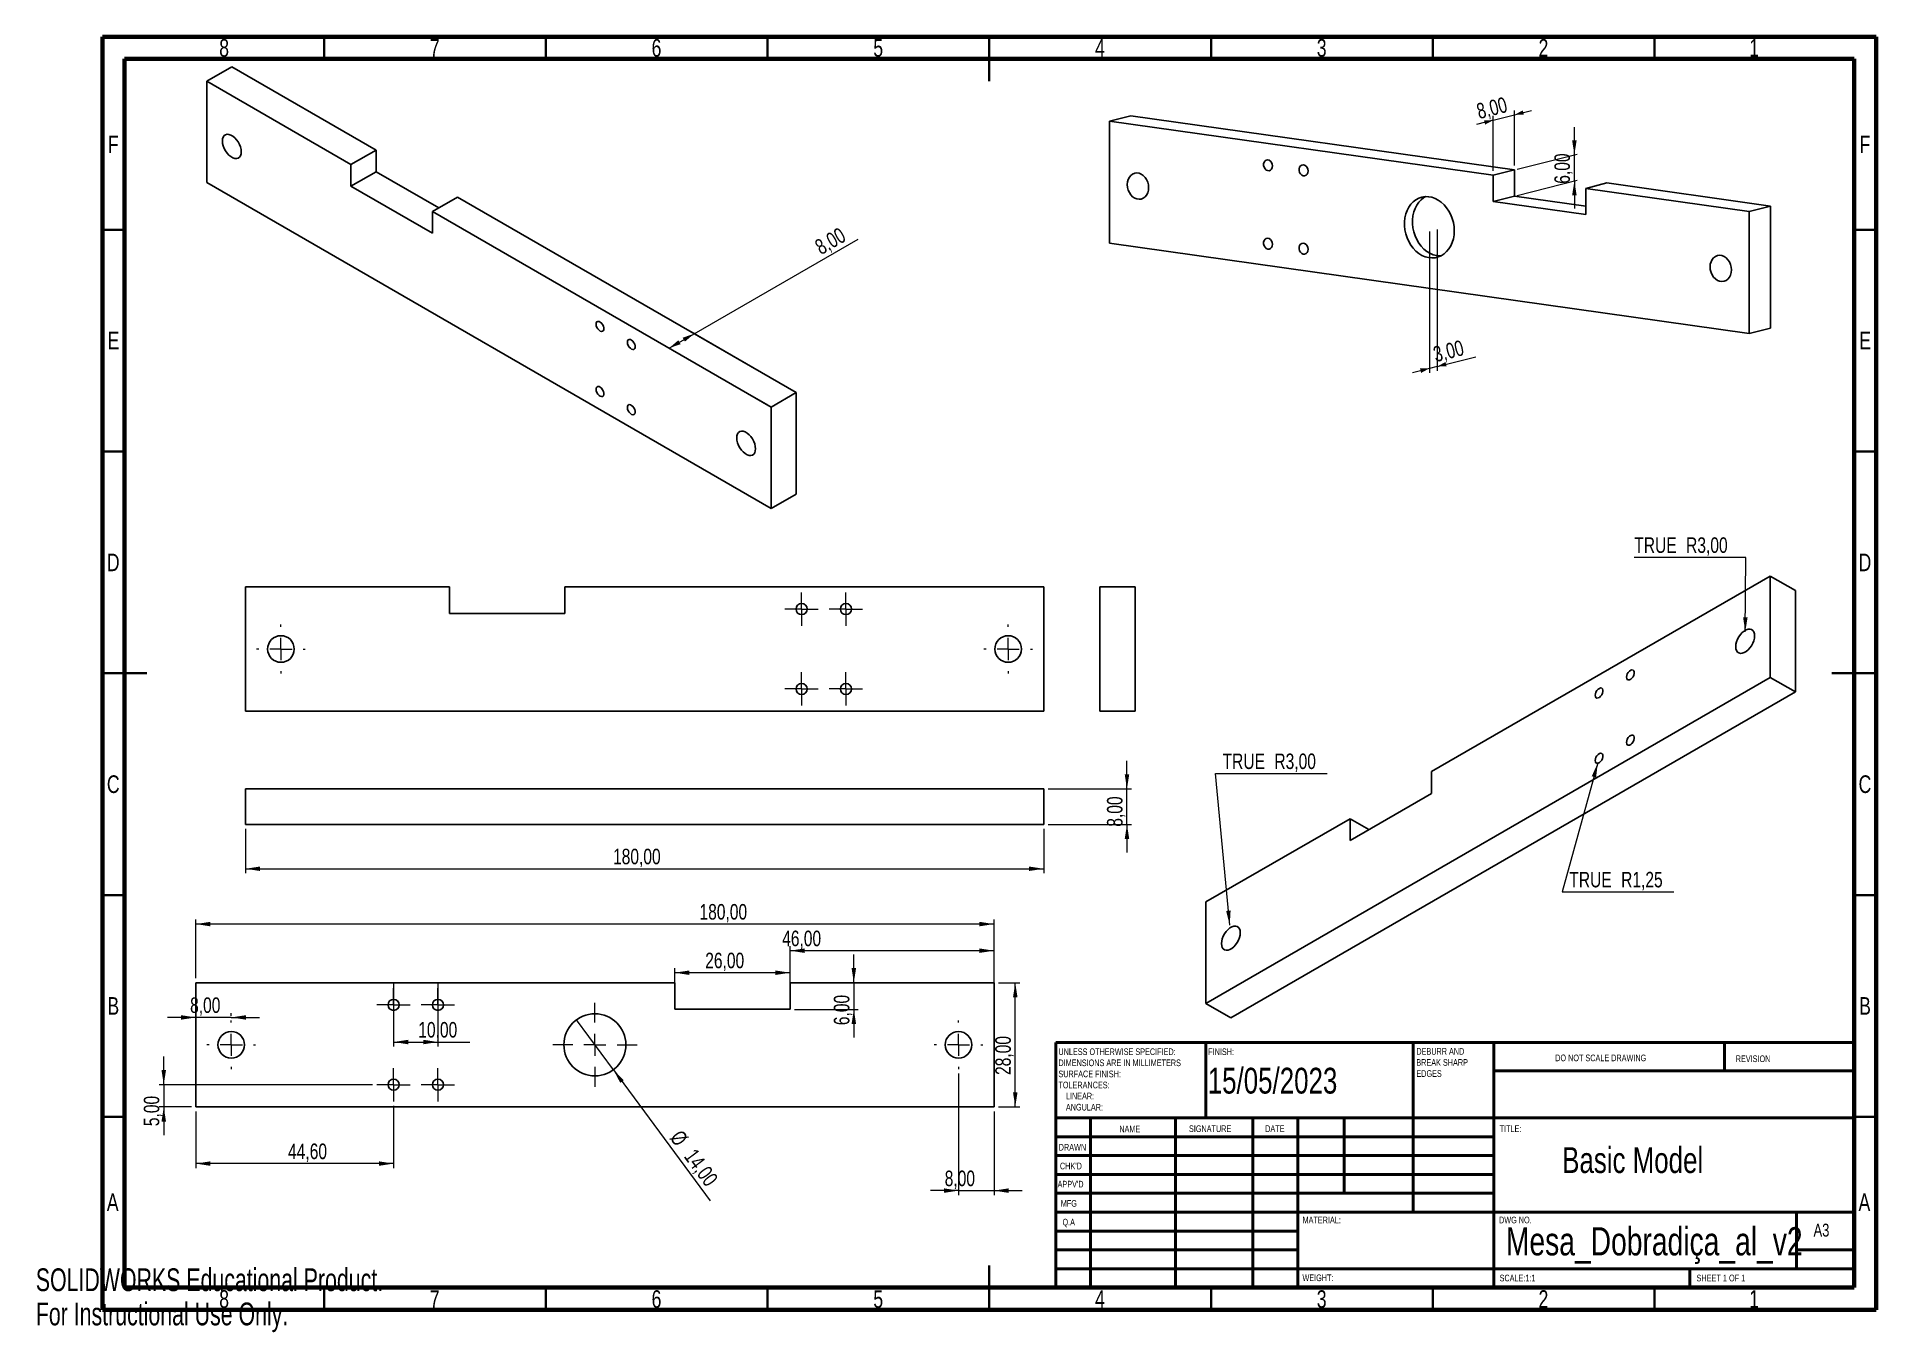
# Model space of a CAD drawing. Header units: millimetres. Extents: x 0 to 415, y 0 to 292.
import ezdxf

# ---------------------------------------------------------------- set-up
doc = ezdxf.new("R2010")
doc.units = ezdxf.units.MM
doc.styles.add('SLDTEXTSTYLE0', font='TXT', dxfattribs={"width": 0.75})
doc.styles.add('SLDTEXTSTYLE1', font='TXT', dxfattribs={"width": 0.686449})
doc.styles.add('SLDTEXTSTYLE2', font='TXT', dxfattribs={"width": 0.6875})
doc.styles.add('SLDTEXTSTYLE3', font='TXT', dxfattribs={"width": 0.7})
doc.dimstyles.new('SLDDIMSTYLE0', dxfattribs={"dimtxt": 3.5, "dimasz": 3.302, "dimexe": 0, "dimexo": 0.0625, "dimgap": 0.875, "dimtad": 1, "dimrnd": 1e-09, "dimzin": 12, "dimdsep": 46, "dimtxsty": 'SLDTEXTSTYLE0', "dimsah": 1, "dimcen": 0.09, "dimadec": 0, "dimazin": 3, "dimtfac": 1, "dimtofl": 0, "dimtmove": 0, "dimatfit": 3, "dimfxl": 0, "dimfrac": 2, "dimtolj": 1, "dimtzin": 12, "dimarcsym": 0})
doc.dimstyles.new('SLDDIMSTYLE1', dxfattribs={"dimtxt": 3.5, "dimasz": 3.302, "dimexe": 0, "dimexo": 0.0625, "dimgap": 0.875, "dimtad": 1, "dimrnd": 1e-09, "dimzin": 12, "dimdsep": 46, "dimtxsty": 'SLDTEXTSTYLE0', "dimsah": 1, "dimcen": 0.09, "dimadec": 0, "dimazin": 3, "dimtfac": 1, "dimtmove": 0, "dimatfit": 0, "dimfxl": 0, "dimfrac": 2, "dimtolj": 1, "dimtzin": 12, "dimarcsym": 0})
doc.dimstyles.new('SLDDIMSTYLE2', dxfattribs={"dimtxt": 3.5, "dimasz": 3.302, "dimexe": 0, "dimexo": 0.0625, "dimgap": 0.875, "dimtad": 0, "dimtih": 1, "dimtoh": 1, "dimrnd": 1e-09, "dimzin": 12, "dimdsep": 46, "dimtxsty": 'SLDTEXTSTYLE0', "dimsah": 1, "dimcen": 0, "dimadec": 0, "dimazin": 3, "dimtfac": 1, "dimtofl": 0, "dimtmove": 0, "dimatfit": 3, "dimfxl": 0, "dimfrac": 2, "dimtolj": 1, "dimtzin": 12, "dimarcsym": 0})
doc.dimstyles.new('SLDDIMSTYLE3', dxfattribs={"dimtxt": 3.5, "dimasz": 3.302, "dimexe": 0, "dimexo": 0.0625, "dimgap": 0.875, "dimtad": 1, "dimrnd": 1e-09, "dimzin": 12, "dimdsep": 46, "dimtxsty": 'SLDTEXTSTYLE0', "dimblk1": 'NONE', "dimsah": 1, "dimcen": 0, "dimadec": 0, "dimazin": 3, "dimtfac": 1, "dimtmove": 0, "dimatfit": 3, "dimldrblk": 'NONE', "dimfxl": 0, "dimfrac": 2, "dimtolj": 1, "dimtzin": 12, "dimarcsym": 0})

# ---------------------------------------------------------------- blocks, each defined once
blk = doc.blocks.new('_D')
at = {"color": 7, "linetype": 'Continuous', "lineweight": 0}
for p, q in [((148.45, 225.06), (185.4, 246.39)), ((142.8, 221.8), (148.45, 225.06)), ((170.77, 212.18), (147.75, 225.47)), ((165.11, 208.91), (142.09, 222.21))]:
    blk.add_line(p, q, dxfattribs=at)
at = {"color": 7, "linetype": 'Continuous', "lineweight": 18}
for points in [[(148.45, 225.06), (145.86, 224.15), (146.37, 223.27)], [(142.8, 221.8), (145.39, 222.7), (144.88, 223.58)]]:
    blk.add_solid(points, dxfattribs=at)
at = {"color": 7, "linetype": 'Continuous', "lineweight": 18, "insert": (175.3, 245.77), "char_height": 3.5, "attachment_point": 1, "rotation": 29.9973, "style": 'SLDTEXTSTYLE0'}
blk.add_mtext('8,00', dxfattribs=at)
blk = doc.blocks.new('_D_1')
at = {"color": 7, "linetype": 'Continuous', "lineweight": 0}
for p, q in [((314.24, 248.07), (314.24, 216.24)), ((316.03, 248.53), (316.03, 216.7)), ((316.03, 217.68), (324.69, 219.87)), ((314.24, 217.23), (310.44, 216.26)), ((316.03, 217.68), (314.24, 217.23))]:
    blk.add_line(p, q, dxfattribs=at)
at = {"color": 7, "linetype": 'Continuous', "lineweight": 18}
for points in [[(314.24, 217.23), (312.14, 217.22), (312.39, 216.23)], [(316.03, 217.68), (318.13, 217.69), (317.88, 218.67)]]:
    blk.add_solid(points, dxfattribs=at)
at = {"color": 7, "linetype": 'Continuous', "lineweight": 18, "insert": (314.81, 222.02), "char_height": 3.5, "attachment_point": 1, "rotation": 14.2098, "style": 'SLDTEXTSTYLE0'}
blk.add_mtext('3,00', dxfattribs=at)
blk = doc.blocks.new('_D_2')
at = {"color": 7, "linetype": 'Continuous', "lineweight": 0}
for p, q in [((328.66, 273.2), (333.45, 274.42)), ((328.66, 261.75), (328.66, 274.19)), ((333.45, 262.96), (333.45, 275.4)), ((333.45, 274.42), (337.25, 275.38)), ((328.66, 273.2), (324.86, 272.24))]:
    blk.add_line(p, q, dxfattribs=at)
at = {"color": 7, "linetype": 'Continuous', "lineweight": 18}
for points in [[(333.45, 274.42), (335.55, 274.42), (335.3, 275.41)], [(328.66, 273.2), (326.56, 273.2), (326.81, 272.21)]]:
    blk.add_solid(points, dxfattribs=at)
at = {"color": 7, "linetype": 'Continuous', "lineweight": 18, "insert": (324.59, 276.83), "char_height": 3.5, "attachment_point": 1, "rotation": 14.2098, "style": 'SLDTEXTSTYLE0'}
blk.add_mtext('8,00', dxfattribs=at)
blk = doc.blocks.new('_D_3')
at = {"color": 7, "linetype": 'Continuous', "lineweight": 0}
for p, q in [((346.94, 265.4), (346.94, 271.63)), ((334.05, 262.13), (347.54, 265.55)), ((346.94, 259.5), (346.94, 265.4)), ((334.05, 256.24), (347.54, 259.66)), ((346.94, 259.5), (346.94, 253.27))]:
    blk.add_line(p, q, dxfattribs=at)
at = {"color": 7, "linetype": 'Continuous', "lineweight": 18}
for points in [[(346.94, 265.4), (347.45, 268.64), (346.43, 268.64)], [(346.94, 259.5), (346.43, 256.26), (347.45, 256.26)]]:
    blk.add_solid(points, dxfattribs=at)
at = {"color": 7, "linetype": 'Continuous', "lineweight": 18, "insert": (342.43, 258.87), "char_height": 3.5, "attachment_point": 1, "rotation": 90, "style": 'SLDTEXTSTYLE0'}
blk.add_mtext('6,00', dxfattribs=at)
blk = doc.blocks.new('SW_CENTERMARKSYMBOL_0')
at = {"color": 0, "linetype": 'Continuous', "lineweight": 18}
for p, q in [((0, 5), (0, 5.5)), ((-5, 0), (-5.5, 0)), ((0, 0), (-2.5, 0)), ((0, 0), (0, 2.5)), ((0, 0), (0, -2.5)), ((0, 0), (2.5, 0)), ((5, 0), (5.5, 0)), ((0, -5), (0, -5.5))]:
    blk.add_line(p, q, dxfattribs=at)
blk = doc.blocks.new('SW_CENTERMARKSYMBOL_1')
at = {"color": 0, "linetype": 'Continuous', "lineweight": 18}
for p, q in [((-2.5, 0), (-3.75, 0)), ((0, 0), (-2.5, 0)), ((0, 2.5), (0, 3.75)), ((0, 0), (0, 2.5)), ((0, 0), (0, -2.5)), ((0, 0), (2.5, 0)), ((2.5, 0), (3.75, 0)), ((0, -2.5), (0, -3.75))]:
    blk.add_line(p, q, dxfattribs=at)
blk = doc.blocks.new('SW_CENTERMARKSYMBOL_2')
at = {"color": 0, "linetype": 'Continuous', "lineweight": 18}
for p, q in [((-2.5, 0), (-3.75, 0)), ((0, 0), (-2.5, 0)), ((0, 2.5), (0, 3.75)), ((0, 0), (0, 2.5)), ((0, 0), (0, -2.5)), ((0, 0), (2.5, 0)), ((2.5, 0), (3.75, 0)), ((0, -2.5), (0, -3.75))]:
    blk.add_line(p, q, dxfattribs=at)
blk = doc.blocks.new('SW_CENTERMARKSYMBOL_3')
at = {"color": 0, "linetype": 'Continuous', "lineweight": 18}
for p, q in [((-2.5, 0), (-3.75, 0)), ((0, 0), (-2.5, 0)), ((0, 2.5), (0, 3.75)), ((0, 0), (0, 2.5)), ((0, 0), (0, -2.5)), ((0, 0), (2.5, 0)), ((2.5, 0), (3.75, 0)), ((0, -2.5), (0, -3.75))]:
    blk.add_line(p, q, dxfattribs=at)
blk = doc.blocks.new('SW_CENTERMARKSYMBOL_4')
at = {"color": 0, "linetype": 'Continuous', "lineweight": 18}
for p, q in [((-2.5, 0), (-3.75, 0)), ((0, 0), (-2.5, 0)), ((0, 2.5), (0, 3.75)), ((0, 0), (0, 2.5)), ((0, 0), (0, -2.5)), ((0, 0), (2.5, 0)), ((2.5, 0), (3.75, 0)), ((0, -2.5), (0, -3.75))]:
    blk.add_line(p, q, dxfattribs=at)
blk = doc.blocks.new('SW_CENTERMARKSYMBOL_5')
at = {"color": 0, "linetype": 'Continuous', "lineweight": 18}
for p, q in [((0, 5), (0, 5.5)), ((-5, 0), (-5.5, 0)), ((0, 0), (-2.5, 0)), ((0, 0), (0, 2.5)), ((0, 0), (0, -2.5)), ((0, 0), (2.5, 0)), ((5, 0), (5.5, 0)), ((0, -5), (0, -5.5))]:
    blk.add_line(p, q, dxfattribs=at)
blk = doc.blocks.new('_D_4')
at = {"color": 7, "linetype": 'Continuous', "lineweight": 0}
for p, q in [((246.05, 122.42), (246.05, 128.77)), ((228.27, 122.42), (247.05, 122.42)), ((246.05, 114.42), (246.05, 122.42)), ((228.27, 114.42), (247.05, 114.42)), ((246.05, 114.42), (246.05, 108.07))]:
    blk.add_line(p, q, dxfattribs=at)
at = {"color": 7, "linetype": 'Continuous', "lineweight": 18}
for points in [[(246.05, 122.42), (246.56, 125.73), (245.54, 125.73)], [(246.05, 114.42), (245.54, 111.12), (246.56, 111.12)]]:
    blk.add_solid(points, dxfattribs=at)
at = {"color": 7, "linetype": 'Continuous', "lineweight": 18, "insert": (241.54, 113.9), "char_height": 3.5, "attachment_point": 1, "rotation": 90, "style": 'SLDTEXTSTYLE0'}
blk.add_mtext('8,00', dxfattribs=at)
blk = doc.blocks.new('_D_5')
at = {"color": 7, "linetype": 'Continuous', "lineweight": 0}
for p, q in [((47.27, 113.42), (47.27, 103.42)), ((227.27, 113.42), (227.27, 103.42)), ((47.27, 104.42), (227.27, 104.42))]:
    blk.add_line(p, q, dxfattribs=at)
at = {"color": 7, "linetype": 'Continuous', "lineweight": 18}
for points in [[(47.27, 104.42), (50.57, 103.92), (50.57, 104.93)], [(227.27, 104.42), (223.97, 104.93), (223.97, 103.92)]]:
    blk.add_solid(points, dxfattribs=at)
at = {"color": 7, "linetype": 'Continuous', "lineweight": 18, "insert": (130.16, 108.94), "char_height": 3.5, "attachment_point": 1, "style": 'SLDTEXTSTYLE0'}
blk.add_mtext('180,00', dxfattribs=at)
blk = doc.blocks.new('_D_6')
at = {"color": 7, "linetype": 'Continuous', "lineweight": 0}
for p, q in [((385.6, 174.63), (360.45, 174.63)), ((385.47, 157.81), (385.6, 174.63))]:
    blk.add_line(p, q, dxfattribs=at)
at = {"color": 7, "linetype": 'Continuous', "lineweight": 18}
blk.add_solid([(385.47, 157.81), (386, 161.11), (384.99, 161.12)], dxfattribs=at)
at = {"color": 7, "linetype": 'Continuous', "lineweight": 18, "char_height": 3.5, "attachment_point": 1, "style": 'SLDTEXTSTYLE0'}
for s, insert in [('TRUE', (360.45, 179.14)), ('R3,00', (372.13, 179.14))]:
    blk.add_mtext(s, dxfattribs=dict(at, insert=insert))
blk = doc.blocks.new('_D_7')
at = {"color": 7, "linetype": 'Continuous', "lineweight": 0}
for p, q in [((269.22, 91.68), (266.02, 125.9)), ((266.02, 125.9), (291.17, 125.9))]:
    blk.add_line(p, q, dxfattribs=at)
at = {"color": 7, "linetype": 'Continuous', "lineweight": 18}
blk.add_solid([(269.22, 91.68), (269.42, 95.02), (268.41, 94.92)], dxfattribs=at)
at = {"color": 7, "linetype": 'Continuous', "lineweight": 18, "char_height": 3.5, "attachment_point": 1, "style": 'SLDTEXTSTYLE0'}
for s, insert in [('TRUE', (267.61, 130.41)), ('R3,00', (279.29, 130.41))]:
    blk.add_mtext(s, dxfattribs=dict(at, insert=insert))
blk = doc.blocks.new('_D_8')
at = {"color": 7, "linetype": 'Continuous', "lineweight": 0}
for p, q in [((352.22, 128.32), (344.21, 99.22)), ((344.21, 99.22), (369.36, 99.22))]:
    blk.add_line(p, q, dxfattribs=at)
at = {"color": 7, "linetype": 'Continuous', "lineweight": 18}
blk.add_solid([(352.22, 128.32), (350.86, 125.28), (351.84, 125.01)], dxfattribs=at)
at = {"color": 7, "linetype": 'Continuous', "lineweight": 18, "char_height": 3.5, "attachment_point": 1, "style": 'SLDTEXTSTYLE0'}
for s, insert in [('TRUE', (345.8, 103.73)), ('R1,25', (357.48, 103.73))]:
    blk.add_mtext(s, dxfattribs=dict(at, insert=insert))
blk = doc.blocks.new('_D_9')
at = {"color": 7, "linetype": 'Continuous', "lineweight": 0}
for p, q in [((36.07, 79.73), (36.07, 92.95)), ((216.07, 91.95), (36.07, 91.95)), ((216.07, 79.73), (216.07, 92.95))]:
    blk.add_line(p, q, dxfattribs=at)
at = {"color": 7, "linetype": 'Continuous', "lineweight": 18}
for points in [[(36.07, 91.95), (39.37, 91.45), (39.37, 92.46)], [(216.07, 91.95), (212.77, 92.46), (212.77, 91.45)]]:
    blk.add_solid(points, dxfattribs=at)
at = {"color": 7, "linetype": 'Continuous', "lineweight": 18, "insert": (149.66, 96.47), "char_height": 3.5, "attachment_point": 1, "style": 'SLDTEXTSTYLE0'}
blk.add_mtext('180,00', dxfattribs=at)
blk = doc.blocks.new('_D_10')
at = {"color": 7, "linetype": 'Continuous', "lineweight": 0}
for p, q in [((217.07, 78.73), (221.86, 78.73)), ((220.86, 50.73), (220.86, 78.73)), ((217.07, 50.73), (221.86, 50.73))]:
    blk.add_line(p, q, dxfattribs=at)
at = {"color": 7, "linetype": 'Continuous', "lineweight": 18}
for points in [[(220.86, 78.73), (220.35, 75.43), (221.37, 75.43)], [(220.86, 50.73), (221.37, 54.03), (220.35, 54.03)]]:
    blk.add_solid(points, dxfattribs=at)
at = {"color": 7, "linetype": 'Continuous', "lineweight": 18, "insert": (216.35, 57.93), "char_height": 3.5, "attachment_point": 1, "rotation": 90, "style": 'SLDTEXTSTYLE0'}
blk.add_mtext('28,00', dxfattribs=at)
blk = doc.blocks.new('_D_11')
at = {"color": 7, "linetype": 'Continuous', "lineweight": 0}
for p, q in [((36.07, 70.9), (29.72, 70.9)), ((44.07, 70.9), (36.07, 70.9)), ((44.07, 71.23), (44.07, 71.9)), ((44.07, 70.9), (50.42, 70.9))]:
    blk.add_line(p, q, dxfattribs=at)
at = {"color": 7, "linetype": 'Continuous', "lineweight": 18}
for points in [[(36.07, 70.9), (32.77, 71.41), (32.77, 70.4)], [(44.07, 70.9), (47.37, 70.4), (47.37, 71.41)]]:
    blk.add_solid(points, dxfattribs=at)
at = {"color": 7, "linetype": 'Continuous', "lineweight": 18, "insert": (34.79, 75.42), "char_height": 3.5, "attachment_point": 1, "style": 'SLDTEXTSTYLE0'}
blk.add_mtext('8,00', dxfattribs=at)
blk = doc.blocks.new('_D_12')
at = {"color": 7, "linetype": 'Continuous', "lineweight": 0}
for p, q in [((184.46, 78.73), (184.46, 85.08)), ((171.07, 78.73), (185.46, 78.73)), ((184.46, 78.73), (184.46, 72.73)), ((171.07, 72.73), (185.46, 72.73)), ((184.46, 72.73), (184.46, 66.38))]:
    blk.add_line(p, q, dxfattribs=at)
at = {"color": 7, "linetype": 'Continuous', "lineweight": 18}
for points in [[(184.46, 78.73), (184.97, 82.03), (183.95, 82.03)], [(184.46, 72.73), (183.95, 69.43), (184.97, 69.43)]]:
    blk.add_solid(points, dxfattribs=at)
at = {"color": 7, "linetype": 'Continuous', "lineweight": 18, "insert": (179.95, 69.16), "char_height": 3.5, "attachment_point": 1, "rotation": 90, "style": 'SLDTEXTSTYLE0'}
blk.add_mtext('6,00', dxfattribs=at)
blk = doc.blocks.new('_D_13')
at = {"color": 7, "linetype": 'Continuous', "lineweight": 0}
for p, q in [((144.07, 73.73), (144.07, 81.99)), ((170.07, 80.99), (144.07, 80.99)), ((170.07, 73.73), (170.07, 81.99))]:
    blk.add_line(p, q, dxfattribs=at)
at = {"color": 7, "linetype": 'Continuous', "lineweight": 18}
for points in [[(144.07, 80.99), (147.37, 80.48), (147.37, 81.49)], [(170.07, 80.99), (166.77, 81.49), (166.77, 80.48)]]:
    blk.add_solid(points, dxfattribs=at)
at = {"color": 7, "linetype": 'Continuous', "lineweight": 18, "insert": (150.95, 85.5), "char_height": 3.5, "attachment_point": 1, "style": 'SLDTEXTSTYLE0'}
blk.add_mtext('26,00', dxfattribs=at)
blk = doc.blocks.new('_D_14')
at = {"color": 7, "linetype": 'Continuous', "lineweight": 0}
for p, q in [((170.07, 79.73), (170.07, 86.95)), ((216.07, 85.95), (170.07, 85.95)), ((216.07, 65.73), (216.07, 86.95))]:
    blk.add_line(p, q, dxfattribs=at)
at = {"color": 7, "linetype": 'Continuous', "lineweight": 18}
for points in [[(170.07, 85.95), (173.37, 85.45), (173.37, 86.46)], [(216.07, 85.95), (212.77, 86.46), (212.77, 85.45)]]:
    blk.add_solid(points, dxfattribs=at)
at = {"color": 7, "linetype": 'Continuous', "lineweight": 18, "insert": (168.3, 90.47), "char_height": 3.5, "attachment_point": 1, "style": 'SLDTEXTSTYLE0'}
blk.add_mtext('46,00', dxfattribs=at)
blk = doc.blocks.new('_D_15')
at = {"color": 7, "linetype": 'Continuous', "lineweight": 0}
for p, q in [((80.67, 78.48), (80.67, 64.36)), ((90.67, 78.48), (90.67, 64.36)), ((80.67, 65.36), (90.67, 65.36)), ((90.67, 65.36), (97.88, 65.36))]:
    blk.add_line(p, q, dxfattribs=at)
at = {"color": 7, "linetype": 'Continuous', "lineweight": 18}
for points in [[(80.67, 65.36), (83.97, 64.85), (83.97, 65.86)], [(90.67, 65.36), (87.37, 65.86), (87.37, 64.85)]]:
    blk.add_solid(points, dxfattribs=at)
at = {"color": 7, "linetype": 'Continuous', "lineweight": 18, "insert": (86.24, 69.87), "char_height": 3.5, "attachment_point": 1, "style": 'SLDTEXTSTYLE0'}
blk.add_mtext('10,00', dxfattribs=at)
blk = doc.blocks.new('_D_16')
at = {"color": 7, "linetype": 'Continuous', "lineweight": 0}
for p, q in [((28.85, 55.73), (28.85, 62.08)), ((75.92, 55.73), (27.85, 55.73)), ((28.85, 55.73), (28.85, 50.73)), ((35.07, 50.73), (27.85, 50.73)), ((28.85, 50.73), (28.85, 44.38))]:
    blk.add_line(p, q, dxfattribs=at)
at = {"color": 7, "linetype": 'Continuous', "lineweight": 18}
for points in [[(28.85, 55.73), (29.36, 59.03), (28.34, 59.03)], [(28.85, 50.73), (28.34, 47.43), (29.36, 47.43)]]:
    blk.add_solid(points, dxfattribs=at)
at = {"color": 7, "linetype": 'Continuous', "lineweight": 18, "insert": (24.34, 46.39), "char_height": 3.5, "attachment_point": 1, "rotation": 90, "style": 'SLDTEXTSTYLE0'}
blk.add_mtext('5,00', dxfattribs=at)
blk = doc.blocks.new('_D_17')
at = {"color": 7, "linetype": 'Continuous', "lineweight": 0}
for p, q in [((80.67, 50.98), (80.67, 36.95)), ((36.07, 49.73), (36.07, 36.95)), ((80.67, 37.95), (36.07, 37.95))]:
    blk.add_line(p, q, dxfattribs=at)
at = {"color": 7, "linetype": 'Continuous', "lineweight": 18}
for points in [[(36.07, 37.95), (39.37, 37.45), (39.37, 38.46)], [(80.67, 37.95), (77.37, 38.46), (77.37, 37.45)]]:
    blk.add_solid(points, dxfattribs=at)
at = {"color": 7, "linetype": 'Continuous', "lineweight": 18, "insert": (56.88, 42.47), "char_height": 3.5, "attachment_point": 1, "style": 'SLDTEXTSTYLE0'}
blk.add_mtext('44,60', dxfattribs=at)
blk = doc.blocks.new('_D_18')
at = {"color": 7, "linetype": 'Continuous', "lineweight": 0}
for p, q in [((208.07, 58.23), (208.07, 30.86)), ((216.07, 49.73), (216.07, 30.86)), ((208.07, 31.86), (201.72, 31.86)), ((208.07, 31.86), (216.07, 31.86)), ((216.07, 31.86), (222.42, 31.86))]:
    blk.add_line(p, q, dxfattribs=at)
at = {"color": 7, "linetype": 'Continuous', "lineweight": 18}
for points in [[(208.07, 31.86), (204.77, 32.37), (204.77, 31.35)], [(216.07, 31.86), (219.37, 31.35), (219.37, 32.37)]]:
    blk.add_solid(points, dxfattribs=at)
at = {"color": 7, "linetype": 'Continuous', "lineweight": 18, "insert": (204.95, 36.37), "char_height": 3.5, "attachment_point": 1, "style": 'SLDTEXTSTYLE0'}
blk.add_mtext('8,00', dxfattribs=at)
blk = doc.blocks.new('_D_19')
at = {"color": 7, "linetype": 'Continuous', "lineweight": 0}
for q in [(121.91, 70.36), (152.07, 29.55)]:
    blk.add_line((130.23, 59.1), q, dxfattribs=at)
at = {"color": 7, "linetype": 'Continuous', "lineweight": 18}
blk.add_solid([(130.23, 59.1), (131.79, 56.15), (132.6, 56.75)], dxfattribs=at)
at = {"color": 7, "linetype": 'Continuous', "lineweight": 18, "char_height": 3.5, "attachment_point": 1, "rotation": 306.4685, "style": 'SLDTEXTSTYLE0'}
for s, insert in [('%%c', (145.64, 45.83)), ('14,00', (148.82, 41.62))]:
    blk.add_mtext(s, dxfattribs=dict(at, insert=insert))
blk = doc.blocks.new('_None')
blk = doc.blocks.new('SW_CENTERMARKSYMBOL_6')
at = {"color": 0, "linetype": 'Continuous', "lineweight": 18}
for p, q in [((0, 5), (0, 5.5)), ((-5, 0), (-5.5, 0)), ((0, 0), (-2.5, 0)), ((0, 0), (0, 2.5)), ((0, 0), (0, -2.5)), ((0, 0), (2.5, 0)), ((5, 0), (5.5, 0)), ((0, -5), (0, -5.5))]:
    blk.add_line(p, q, dxfattribs=at)
blk = doc.blocks.new('SW_CENTERMARKSYMBOL_7')
at = {"color": 0, "linetype": 'Continuous', "lineweight": 18}
for p, q in [((0, 5), (0, 9.5)), ((-5, 0), (-9.5, 0)), ((0, 0), (-2.5, 0)), ((0, 0), (0, 2.5)), ((0, 0), (0, -2.5)), ((0, 0), (2.5, 0)), ((5, 0), (9.5, 0)), ((0, -5), (0, -9.5))]:
    blk.add_line(p, q, dxfattribs=at)
blk = doc.blocks.new('SW_CENTERMARKSYMBOL_8')
at = {"color": 0, "linetype": 'Continuous', "lineweight": 18}
for p, q in [((-2.5, 0), (-3.75, 0)), ((0, 0), (-2.5, 0)), ((0, 2.5), (0, 3.75)), ((0, 0), (0, 2.5)), ((0, 0), (0, -2.5)), ((0, 0), (2.5, 0)), ((2.5, 0), (3.75, 0)), ((0, -2.5), (0, -3.75))]:
    blk.add_line(p, q, dxfattribs=at)
blk = doc.blocks.new('SW_CENTERMARKSYMBOL_9')
at = {"color": 0, "linetype": 'Continuous', "lineweight": 18}
for p, q in [((-2.5, 0), (-3.75, 0)), ((0, 0), (-2.5, 0)), ((0, 2.5), (0, 3.75)), ((0, 0), (0, 2.5)), ((0, 0), (0, -2.5)), ((0, 0), (2.5, 0)), ((2.5, 0), (3.75, 0)), ((0, -2.5), (0, -3.75))]:
    blk.add_line(p, q, dxfattribs=at)
blk = doc.blocks.new('SW_CENTERMARKSYMBOL_10')
at = {"color": 0, "linetype": 'Continuous', "lineweight": 18}
for p, q in [((-2.5, 0), (-3.75, 0)), ((0, 0), (-2.5, 0)), ((0, 2.5), (0, 3.75)), ((0, 0), (0, 2.5)), ((0, 0), (0, -2.5)), ((0, 0), (2.5, 0)), ((2.5, 0), (3.75, 0)), ((0, -2.5), (0, -3.75))]:
    blk.add_line(p, q, dxfattribs=at)
blk = doc.blocks.new('SW_CENTERMARKSYMBOL_11')
at = {"color": 0, "linetype": 'Continuous', "lineweight": 18}
for p, q in [((-2.5, 0), (-3.75, 0)), ((0, 0), (-2.5, 0)), ((0, 2.5), (0, 3.75)), ((0, 0), (0, 2.5)), ((0, 0), (0, -2.5)), ((0, 0), (2.5, 0)), ((2.5, 0), (3.75, 0)), ((0, -2.5), (0, -3.75))]:
    blk.add_line(p, q, dxfattribs=at)
blk = doc.blocks.new('SW_CENTERMARKSYMBOL_12')
at = {"color": 0, "linetype": 'Continuous', "lineweight": 18}
for p, q in [((0, 5), (0, 5.5)), ((-5, 0), (-5.5, 0)), ((0, 0), (-2.5, 0)), ((0, 0), (0, 2.5)), ((0, 0), (0, -2.5)), ((0, 0), (2.5, 0)), ((5, 0), (5.5, 0)), ((0, -5), (0, -5.5))]:
    blk.add_line(p, q, dxfattribs=at)

msp = doc.modelspace()

# ---------------------------------------------------------------- linework, layer by layer
at = {"color": 7, "linetype": 'Continuous', "lineweight": 70}
for p, q in [((15, 5), (15, 292)), ((15, 292), (415, 292)), ((415, 292), (415, 5)), ((20, 10), (20, 287)), ((20, 287), (410, 287)), ((410, 287), (410, 10)), ((410, 10), (20, 10)), ((415, 5), (15, 5))]:
    msp.add_line(p, q, dxfattribs=at)
at = {"color": 7, "linetype": 'Continuous', "lineweight": 35}
for p, q in [((65, 287), (65, 292)), ((115, 287), (115, 292)), ((165, 287), (165, 292)), ((215, 292), (215, 282)), ((215, 287), (215, 292)), ((265, 287), (265, 292)), ((315, 287), (315, 292)), ((365, 287), (365, 292)), ((20, 248.5), (15, 248.5)), ((410, 248.5), (415, 248.5)), ((20, 198.5), (15, 198.5)), ((410, 198.5), (415, 198.5)), ((15, 148.5), (25, 148.5)), ((20, 148.5), (15, 148.5)), ((415, 148.5), (405, 148.5)), ((410, 148.5), (415, 148.5)), ((20, 98.5), (15, 98.5)), ((410, 98.5), (415, 98.5)), ((20, 48.5), (15, 48.5)), ((410, 48.5), (415, 48.5)), ((215, 5), (215, 15)), ((65, 10), (65, 5)), ((115, 10), (115, 5)), ((165, 10), (165, 5)), ((215, 10), (215, 5)), ((265, 10), (265, 5)), ((315, 10), (315, 5)), ((365, 10), (365, 5))]:
    msp.add_line(p, q, dxfattribs=at)
at = {"color": 7, "linetype": 'Continuous', "lineweight": 25}
for p, q in [((38.542, 281.982), (44.199, 285.248)), ((76.726, 266.47), (44.199, 285.248)), ((38.542, 281.982), (38.542, 259.119)), ((71.069, 263.205), (38.542, 281.982)), ((246.908, 274.196), (242.122, 272.985)), ((246.908, 274.196), (333.447, 261.98)), ((242.122, 245.49), (242.122, 272.985)), ((242.122, 272.985), (328.66, 260.768)), ((76.726, 266.47), (71.069, 263.205)), ((76.726, 261.571), (76.726, 266.47)), ((71.069, 263.205), (71.069, 258.305)), ((76.726, 261.571), (71.069, 258.305)), ((90.867, 253.407), (76.726, 261.571)), ((328.66, 260.768), (333.447, 261.98)), ((333.447, 256.088), (333.447, 261.98)), ((38.542, 259.119), (165.821, 185.642)), ((71.069, 258.305), (89.454, 247.692)), ((328.66, 260.768), (328.66, 254.876)), ((349.494, 257.827), (354.28, 259.039)), ((349.494, 257.827), (386.353, 252.623)), ((349.494, 251.935), (349.494, 257.827)), ((354.28, 259.039), (391.139, 253.835)), ((95.11, 255.857), (89.454, 252.591)), ((171.478, 211.771), (95.11, 255.857)), ((328.66, 254.876), (333.447, 256.088)), ((328.66, 254.876), (349.494, 251.935)), ((349.494, 253.822), (333.447, 256.088)), ((391.139, 253.835), (386.353, 252.623)), ((391.139, 253.835), (391.139, 226.34)), ((165.821, 208.505), (89.454, 252.591)), ((89.454, 247.692), (89.454, 252.591)), ((386.353, 252.623), (386.353, 225.128)), ((386.353, 225.128), (242.122, 245.49)), ((391.139, 226.34), (386.353, 225.128)), ((165.821, 208.505), (171.478, 211.771)), ((171.478, 188.908), (171.478, 211.771)), ((165.821, 185.642), (165.821, 208.505)), ((165.821, 185.642), (171.478, 188.908)), ((391.112, 170.415), (314.745, 126.329)), ((391.112, 147.552), (391.112, 170.415)), ((391.112, 170.415), (396.769, 167.149)), ((47.273, 167.968), (47.273, 139.968)), ((93.273, 167.968), (47.273, 167.968)), ((93.273, 167.968), (93.273, 161.968)), ((119.273, 161.968), (119.273, 167.968)), ((227.273, 167.968), (119.273, 167.968)), ((227.273, 139.968), (227.273, 167.968)), ((239.903, 139.968), (239.903, 167.968)), ((239.903, 167.968), (247.903, 167.968)), ((247.903, 139.968), (247.903, 167.968)), ((396.769, 144.286), (396.769, 167.149)), ((93.273, 161.968), (119.273, 161.968)), ((263.833, 74.075), (391.112, 147.552)), ((391.112, 147.552), (396.769, 144.286)), ((269.49, 70.809), (396.769, 144.286)), ((47.273, 139.968), (227.273, 139.968)), ((239.903, 139.968), (247.903, 139.968)), ((314.745, 121.429), (314.745, 126.329)), ((47.273, 122.425), (47.273, 114.425)), ((47.273, 122.425), (227.273, 122.425)), ((227.273, 122.425), (227.273, 114.425)), ((296.36, 110.816), (314.745, 121.429)), ((47.273, 114.425), (227.273, 114.425)), ((296.36, 115.715), (263.833, 96.938)), ((296.36, 115.715), (296.36, 110.816)), ((300.603, 113.266), (296.36, 115.715)), ((263.833, 96.938), (263.833, 74.075)), ((36.071, 78.733), (144.071, 78.733)), ((36.071, 50.733), (36.071, 78.733)), ((144.071, 78.733), (144.071, 72.733)), ((170.071, 78.733), (216.071, 78.733)), ((170.071, 72.733), (170.071, 78.733)), ((216.071, 78.733), (216.071, 50.733)), ((144.071, 72.733), (170.071, 72.733)), ((263.833, 74.075), (269.49, 70.809)), ((216.071, 50.733), (36.071, 50.733))]:
    msp.add_line(p, q, dxfattribs=at)
at = {"color": 7, "linetype": 'Continuous', "lineweight": 50}
for p, q in [((230, 65.25), (410, 65.25)), ((230, 65.25), (230, 10)), ((263.8, 48.25), (263.8, 65.25)), ((310.6, 65.25), (310.6, 27)), ((328.8, 65.25), (328.8, 10)), ((380.8, 58.875), (380.8, 65.25)), ((410, 58.875), (328.8, 58.875)), ((410, 48.25), (230, 48.25)), ((237.8, 48.25), (237.8, 10)), ((256.991, 48.25), (256.991, 10)), ((274.399, 48.25), (274.399, 10)), ((284.6, 10), (284.6, 48.25)), ((295, 31.25), (295, 48.25)), ((328.8, 44), (230, 44)), ((328.8, 39.75), (230, 39.75)), ((328.8, 35.5), (230, 35.5)), ((328.8, 31.25), (230, 31.25)), ((284.6, 27), (230, 27)), ((284.6, 27), (410, 27)), ((397, 14.25), (397, 27)), ((284.6, 22.75), (230, 22.75)), ((284.6, 18.5), (230, 18.5)), ((410, 18.5), (397, 18.5)), ((230, 14.25), (410, 14.25)), ((373, 10), (373, 14.25))]:
    msp.add_line(p, q, dxfattribs=at)
at = {"color": 7, "linetype": 'Continuous', "lineweight": 25, "flags": 128}
for points in [[(42.077, 268.509), (42.124, 268.992), (42.261, 269.4), (42.483, 269.715), (42.779, 269.925), (43.138, 270.019), (43.543, 269.993), (43.977, 269.849), (44.421, 269.593), (44.854, 269.236), (45.259, 268.794), (45.618, 268.286), (45.915, 267.734), (46.137, 267.162), (46.274, 266.596), (46.32, 266.06), (46.274, 265.578), (46.137, 265.17), (45.915, 264.854), (45.618, 264.645), (45.259, 264.551), (44.854, 264.577), (44.421, 264.721), (43.977, 264.977), (43.543, 265.333), (43.138, 265.776), (42.779, 266.284), (42.483, 266.836), (42.261, 267.407), (42.124, 267.973), (42.077, 268.509)], [(278.861, 262.888), (278.807, 263.294), (278.65, 263.672), (278.407, 263.98), (278.105, 264.185), (277.776, 264.265), (277.457, 264.21), (277.181, 264.028), (276.978, 263.738), (276.871, 263.371), (276.871, 262.967), (276.978, 262.57), (277.181, 262.222), (277.457, 261.962), (277.776, 261.818), (278.105, 261.805), (278.407, 261.925), (278.65, 262.164), (278.807, 262.497), (278.861, 262.888)], [(286.874, 261.757), (286.819, 262.163), (286.662, 262.541), (286.42, 262.849), (286.118, 263.054), (285.789, 263.133), (285.47, 263.079), (285.194, 262.897), (284.991, 262.607), (284.884, 262.24), (284.884, 261.836), (284.991, 261.439), (285.194, 261.091), (285.47, 260.831), (285.789, 260.687), (286.118, 260.674), (286.42, 260.793), (286.662, 261.033), (286.819, 261.366), (286.874, 261.757)], [(250.936, 257.993), (250.884, 258.613), (250.728, 259.22), (250.477, 259.789), (250.141, 260.294), (249.734, 260.714), (249.275, 261.029), (248.784, 261.226), (248.281, 261.297), (247.789, 261.239), (247.33, 261.053), (246.924, 260.748), (246.588, 260.338), (246.336, 259.84), (246.181, 259.276), (246.128, 258.671), (246.181, 258.052), (246.336, 257.444), (246.588, 256.875), (246.924, 256.37), (247.33, 255.951), (247.789, 255.635), (248.281, 255.438), (248.784, 255.367), (249.275, 255.425), (249.734, 255.611), (250.141, 255.916), (250.477, 256.326), (250.728, 256.824), (250.884, 257.388), (250.936, 257.993)], [(319.846, 248.264), (319.796, 249.188), (319.647, 250.109), (319.401, 251.011), (319.063, 251.878), (318.639, 252.695), (318.137, 253.447), (317.564, 254.12), (316.933, 254.704), (316.253, 255.186), (315.538, 255.559), (314.799, 255.816), (314.05, 255.953), (313.304, 255.966), (312.576, 255.856), (311.876, 255.625), (311.219, 255.276), (310.616, 254.817), (310.077, 254.254), (309.613, 253.599), (309.231, 252.863), (308.939, 252.059), (308.741, 251.201), (308.641, 250.305), (308.641, 249.387), (308.741, 248.463), (308.939, 247.55), (309.231, 246.663), (309.613, 245.819), (310.077, 245.033), (310.616, 244.318), (311.219, 243.689), (311.876, 243.154), (312.576, 242.726), (313.304, 242.41), (314.05, 242.213), (314.799, 242.138), (315.538, 242.186), (316.253, 242.357), (316.933, 242.648), (317.564, 243.053), (318.137, 243.565), (318.639, 244.175), (319.063, 244.872), (319.401, 245.644), (319.647, 246.477), (319.796, 247.355), (319.846, 248.264)], [(313.441, 255.973), (313.014, 255.731), (312.411, 255.271), (311.872, 254.709), (311.408, 254.054), (311.026, 253.318), (310.734, 252.514), (310.536, 251.656), (310.436, 250.76), (310.436, 249.842), (310.536, 248.918), (310.734, 248.004), (311.026, 247.117), (311.408, 246.273), (311.872, 245.487), (312.411, 244.773), (313.014, 244.143), (313.671, 243.609), (314.37, 243.18), (315.099, 242.864), (315.845, 242.667), (316.594, 242.592), (316.829, 242.594)], [(278.861, 245.213), (278.807, 245.619), (278.65, 245.997), (278.407, 246.304), (278.105, 246.509), (277.776, 246.589), (277.457, 246.535), (277.181, 246.353), (276.978, 246.063), (276.871, 245.696), (276.871, 245.292), (276.978, 244.894), (277.181, 244.547), (277.457, 244.287), (277.776, 244.143), (278.105, 244.13), (278.407, 244.249), (278.65, 244.489), (278.807, 244.822), (278.861, 245.213)], [(286.874, 244.082), (286.819, 244.488), (286.662, 244.865), (286.42, 245.173), (286.118, 245.378), (285.789, 245.458), (285.47, 245.404), (285.194, 245.222), (284.991, 244.932), (284.884, 244.565), (284.884, 244.16), (284.991, 243.763), (285.194, 243.416), (285.47, 243.156), (285.789, 243.011), (286.118, 242.998), (286.42, 243.118), (286.662, 243.358), (286.819, 243.691), (286.874, 244.082)], [(382.346, 239.441), (382.294, 240.061), (382.138, 240.669), (381.887, 241.237), (381.551, 241.743), (381.144, 242.162), (380.685, 242.477), (380.194, 242.675), (379.691, 242.746), (379.2, 242.687), (378.74, 242.501), (378.334, 242.197), (377.998, 241.787), (377.746, 241.289), (377.591, 240.725), (377.539, 240.12), (377.591, 239.5), (377.746, 238.892), (377.998, 238.323), (378.334, 237.818), (378.74, 237.399), (379.2, 237.084), (379.691, 236.886), (380.194, 236.815), (380.685, 236.874), (381.144, 237.06), (381.551, 237.364), (381.887, 237.774), (382.138, 238.272), (382.294, 238.836), (382.346, 239.441)], [(126.329, 227.221), (126.377, 227.525), (126.516, 227.74), (126.73, 227.844), (126.996, 227.825), (127.286, 227.686), (127.568, 227.44), (127.812, 227.116), (127.99, 226.748), (128.085, 226.375), (128.085, 226.039), (127.99, 225.776), (127.812, 225.614), (127.568, 225.571), (127.286, 225.651), (126.996, 225.846), (126.73, 226.135), (126.516, 226.486), (126.377, 226.862), (126.329, 227.221)], [(133.4, 223.139), (133.448, 223.442), (133.587, 223.658), (133.801, 223.762), (134.067, 223.743), (134.357, 223.604), (134.639, 223.358), (134.883, 223.034), (135.062, 222.665), (135.156, 222.293), (135.156, 221.957), (135.062, 221.694), (134.883, 221.532), (134.639, 221.489), (134.357, 221.569), (134.067, 221.764), (133.801, 222.053), (133.587, 222.404), (133.448, 222.78), (133.4, 223.139)], [(126.329, 212.523), (126.377, 212.827), (126.516, 213.042), (126.73, 213.146), (126.996, 213.127), (127.286, 212.988), (127.568, 212.743), (127.812, 212.418), (127.99, 212.05), (128.085, 211.677), (128.085, 211.341), (127.99, 211.078), (127.812, 210.916), (127.568, 210.873), (127.286, 210.953), (126.996, 211.149), (126.73, 211.437), (126.516, 211.789), (126.377, 212.164), (126.329, 212.523)], [(133.4, 208.441), (133.448, 208.745), (133.587, 208.96), (133.801, 209.064), (134.067, 209.045), (134.357, 208.906), (134.639, 208.66), (134.883, 208.336), (135.062, 207.968), (135.156, 207.595), (135.156, 207.259), (135.062, 206.996), (134.883, 206.834), (134.639, 206.791), (134.357, 206.871), (134.067, 207.067), (133.801, 207.355), (133.587, 207.706), (133.448, 208.082), (133.4, 208.441)], [(162.286, 199.115), (162.239, 199.651), (162.102, 200.217), (161.88, 200.788), (161.584, 201.34), (161.225, 201.848), (160.82, 202.291), (160.386, 202.648), (159.943, 202.904), (159.509, 203.047), (159.104, 203.073), (158.745, 202.979), (158.448, 202.77), (158.226, 202.454), (158.089, 202.046), (158.043, 201.564), (158.089, 201.028), (158.226, 200.462), (158.448, 199.89), (158.745, 199.338), (159.104, 198.83), (159.509, 198.388), (159.943, 198.031), (160.386, 197.775), (160.82, 197.631), (161.225, 197.606), (161.584, 197.699), (161.88, 197.909), (162.102, 198.224), (162.239, 198.632), (162.286, 199.115)], [(387.577, 156.942), (387.53, 157.425), (387.393, 157.833), (387.172, 158.148), (386.875, 158.357), (386.516, 158.451), (386.111, 158.426), (385.677, 158.282), (385.234, 158.026), (384.8, 157.669), (384.395, 157.227), (384.036, 156.719), (383.739, 156.167), (383.517, 155.595), (383.38, 155.029), (383.334, 154.493), (383.38, 154.01), (383.517, 153.602), (383.739, 153.287), (384.036, 153.078), (384.395, 152.984), (384.8, 153.009), (385.234, 153.153), (385.677, 153.409), (386.111, 153.766), (386.516, 154.208), (386.875, 154.717), (387.172, 155.268), (387.393, 155.84), (387.53, 156.406), (387.577, 156.942)], [(351.62, 143.534), (351.668, 143.893), (351.807, 144.268), (352.021, 144.62), (352.287, 144.908), (352.577, 145.103), (352.859, 145.184), (353.103, 145.141), (353.282, 144.979), (353.376, 144.715), (353.376, 144.379), (353.282, 144.007), (353.103, 143.639), (352.859, 143.314), (352.577, 143.069), (352.287, 142.929), (352.021, 142.911), (351.807, 143.015), (351.668, 143.23), (351.62, 143.534)], [(358.691, 147.616), (358.739, 147.975), (358.878, 148.35), (359.092, 148.702), (359.358, 148.99), (359.648, 149.185), (359.93, 149.266), (360.174, 149.223), (360.353, 149.061), (360.447, 148.797), (360.447, 148.461), (360.353, 148.089), (360.174, 147.721), (359.93, 147.396), (359.648, 147.151), (359.358, 147.011), (359.092, 146.993), (358.878, 147.097), (358.739, 147.312), (358.691, 147.616)], [(358.691, 132.918), (358.739, 133.277), (358.878, 133.653), (359.092, 134.004), (359.358, 134.293), (359.648, 134.488), (359.93, 134.568), (360.174, 134.525), (360.353, 134.363), (360.447, 134.1), (360.447, 133.764), (360.353, 133.391), (360.174, 133.023), (359.93, 132.699), (359.648, 132.453), (359.358, 132.314), (359.092, 132.295), (358.878, 132.399), (358.739, 132.614), (358.691, 132.918)], [(351.62, 128.836), (351.668, 129.195), (351.807, 129.571), (352.021, 129.922), (352.287, 130.211), (352.577, 130.406), (352.859, 130.486), (353.103, 130.443), (353.282, 130.281), (353.376, 130.018), (353.376, 129.682), (353.282, 129.309), (353.103, 128.941), (352.859, 128.617), (352.577, 128.371), (352.287, 128.232), (352.021, 128.213), (351.807, 128.317), (351.668, 128.532), (351.62, 128.836)], [(267.369, 87.547), (267.415, 88.084), (267.552, 88.65), (267.774, 89.221), (268.07, 89.773), (268.429, 90.281), (268.834, 90.723), (269.268, 91.08), (269.712, 91.336), (270.145, 91.48), (270.551, 91.506), (270.909, 91.412), (271.206, 91.203), (271.428, 90.887), (271.565, 90.479), (271.611, 89.997), (271.565, 89.461), (271.428, 88.894), (271.206, 88.323), (270.909, 87.771), (270.551, 87.263), (270.145, 86.821), (269.712, 86.464), (269.268, 86.208), (268.834, 86.064), (268.429, 86.038), (268.07, 86.132), (267.774, 86.342), (267.552, 86.657), (267.415, 87.065), (267.369, 87.547)]]:
    msp.add_lwpolyline(points, dxfattribs=at)
at = {"color": 7, "linetype": 'Continuous', "lineweight": 25}
for centre, radius in [((172.673, 162.968), 1.25), ((182.673, 162.968), 1.25), ((55.273, 153.968), 3), ((219.273, 153.968), 3), ((172.673, 144.968), 1.25), ((182.673, 144.968), 1.25), ((80.671, 73.733), 1.25), ((90.671, 73.733), 1.25), ((126.071, 64.733), 7), ((44.071, 64.733), 3), ((208.071, 64.733), 3), ((80.671, 55.733), 1.25), ((90.671, 55.733), 1.25)]:
    msp.add_circle(centre, radius, dxfattribs=at)

# ---------------------------------------------------------------- block references
at = {"color": 7, "linetype": 'Continuous', "lineweight": 0}
for name, p in [('SW_CENTERMARKSYMBOL_4', (172.673, 162.968)), ('SW_CENTERMARKSYMBOL_1', (182.673, 162.968)), ('SW_CENTERMARKSYMBOL_5', (55.273, 153.968)), ('SW_CENTERMARKSYMBOL_0', (219.273, 153.968)), ('SW_CENTERMARKSYMBOL_2', (172.673, 144.968)), ('SW_CENTERMARKSYMBOL_3', (182.673, 144.968)), ('SW_CENTERMARKSYMBOL_8', (80.671, 73.733)), ('SW_CENTERMARKSYMBOL_11', (90.671, 73.733)), ('SW_CENTERMARKSYMBOL_7', (126.071, 64.733)), ('SW_CENTERMARKSYMBOL_6', (44.071, 64.733)), ('SW_CENTERMARKSYMBOL_12', (208.071, 64.733)), ('SW_CENTERMARKSYMBOL_10', (80.671, 55.733)), ('SW_CENTERMARKSYMBOL_9', (90.671, 55.733))]:
    msp.add_blockref(name, p, dxfattribs=at)

# ---------------------------------------------------------------- texts
for s, insert, char_height, attachment_point, style in [('8', (42.46, 291.483), 3.969, 2, 'SLDTEXTSTYLE0'), ('7', (89.96, 291.483), 3.969, 2, 'SLDTEXTSTYLE0'), ('6', (139.96, 291.483), 3.969, 2, 'SLDTEXTSTYLE0'), ('5', (189.96, 291.483), 3.969, 2, 'SLDTEXTSTYLE0'), ('4', (239.96, 291.483), 3.969, 2, 'SLDTEXTSTYLE0'), ('3', (289.96, 291.483), 3.969, 2, 'SLDTEXTSTYLE0'), ('2', (339.96, 291.483), 3.969, 2, 'SLDTEXTSTYLE0'), ('1', (387.46, 291.483), 3.969, 2, 'SLDTEXTSTYLE0'), ('F', (17.458, 269.733), 3.969, 2, 'SLDTEXTSTYLE0'), ('F', (412.458, 269.733), 3.969, 2, 'SLDTEXTSTYLE0'), ('E', (17.508, 225.483), 3.969, 2, 'SLDTEXTSTYLE0'), ('E', (412.508, 225.483), 3.969, 2, 'SLDTEXTSTYLE0'), ('D', (17.453, 175.483), 3.969, 2, 'SLDTEXTSTYLE0'), ('D', (412.453, 175.483), 3.969, 2, 'SLDTEXTSTYLE0'), ('C', (17.459, 125.483), 3.969, 2, 'SLDTEXTSTYLE0'), ('C', (412.459, 125.483), 3.969, 2, 'SLDTEXTSTYLE0'), ('B', (17.471, 75.483), 3.969, 2, 'SLDTEXTSTYLE0'), ('B', (412.471, 75.483), 3.969, 2, 'SLDTEXTSTYLE0'), ('UNLESS OTHERWISE SPECIFIED:', (230.594, 63.921), 1.5, 1, 'SLDTEXTSTYLE0'), ('FINISH:', (264.371, 63.919), 1.5, 1, 'SLDTEXTSTYLE0'), ('DEBURR AND', (311.309, 64.003), 1.5, 1, 'SLDTEXTSTYLE0'), ('DO NOT SCALE DRAWING', (342.615, 62.533), 1.5, 1, 'SLDTEXTSTYLE0'), ('REVISION', (383.328, 62.335), 1.5, 1, 'SLDTEXTSTYLE0'), ('SURFACE FINISH:', (230.594, 58.921), 1.5, 1, 'SLDTEXTSTYLE0'), ('DIMENSIONS ARE IN MILLIMETERS', (230.594, 61.421), 1.5, 1, 'SLDTEXTSTYLE0'), ('15/05/2023', (264.267, 59.556), 5.8208, 1, 'SLDTEXTSTYLE0'), ('BREAK SHARP', (311.309, 61.503), 1.5, 1, 'SLDTEXTSTYLE0'), ('EDGES', (311.309, 59.003), 1.5, 1, 'SLDTEXTSTYLE0'), ('TOLERANCES:', (230.594, 56.421), 1.5, 1, 'SLDTEXTSTYLE0'), ('ANGULAR:', (232.281, 51.421), 1.5, 1, 'SLDTEXTSTYLE0'), ('LINEAR:', (232.281, 53.921), 1.5, 1, 'SLDTEXTSTYLE0'), ('NAME', (244.322, 46.501), 1.5, 1, 'SLDTEXTSTYLE0'), ('SIGNATURE', (260.034, 46.562), 1.5, 1, 'SLDTEXTSTYLE0'), ('DATE', (277.215, 46.576), 1.5, 1, 'SLDTEXTSTYLE0'), ('TITLE:', (330.09, 46.576), 1.5, 1, 'SLDTEXTSTYLE0'), ('DRAWN', (230.643, 42.385), 1.5, 1, 'SLDTEXTSTYLE1'), ('Basic Model', (344.187, 41.651), 5.82083, 1, 'SLDTEXTSTYLE0'), ("CHK'D", (230.939, 38.162), 1.5, 1, 'SLDTEXTSTYLE0'), ("APPV'D", (230.402, 34.066), 1.5, 1, 'SLDTEXTSTYLE0'), ('A', (17.34, 31.233), 3.969, 2, 'SLDTEXTSTYLE0'), ('MFG', (231.124, 29.716), 1.5, 1, 'SLDTEXTSTYLE0'), ('A', (412.34, 31.233), 3.969, 2, 'SLDTEXTSTYLE0'), ('Q.A', (231.509, 25.505), 1.5, 1, 'SLDTEXTSTYLE0'), ('MATERIAL:', (285.646, 25.986), 1.5, 1, 'SLDTEXTSTYLE0'), ('DWG NO.', (329.953, 25.986), 1.5, 1, 'SLDTEXTSTYLE0'), ('Mesa_Dobradiça_al_v2', (364.948, 23.607), 6.35, 2, 'SLDTEXTSTYLE0'), ('A3', (400.871, 24.406), 2.9104, 1, 'SLDTEXTSTYLE0'), ('WEIGHT:', (285.618, 12.949), 1.4986, 1, 'SLDTEXTSTYLE0'), ('SCALE:1:1', (330.074, 12.9), 1.5, 1, 'SLDTEXTSTYLE0'), ('SHEET 1 OF 1', (374.478, 12.9), 1.5, 1, 'SLDTEXTSTYLE2'), ('8', (42.46, 9.393), 3.969, 2, 'SLDTEXTSTYLE0'), ('7', (89.96, 9.393), 3.969, 2, 'SLDTEXTSTYLE0'), ('6', (139.96, 9.393), 3.969, 2, 'SLDTEXTSTYLE0'), ('5', (189.96, 9.393), 3.969, 2, 'SLDTEXTSTYLE0'), ('4', (239.96, 9.393), 3.969, 2, 'SLDTEXTSTYLE0'), ('3', (289.96, 9.393), 3.969, 2, 'SLDTEXTSTYLE0'), ('2', (339.96, 9.393), 3.969, 2, 'SLDTEXTSTYLE0'), ('1', (387.46, 9.393), 3.969, 2, 'SLDTEXTSTYLE0')]:
    msp.add_mtext(s, dxfattribs=dict(at, insert=insert, char_height=char_height, attachment_point=attachment_point, style=style))
at = {"color": 7, "linetype": 'Continuous', "char_height": 5.1381, "attachment_point": 1, "style": 'SLDTEXTSTYLE3'}
for s, insert in [('SOLIDWORKS Educational Product.', (0, 14.331)), ('For Instructional Use Only.', (0, 6.623))]:
    msp.add_mtext(s, dxfattribs=dict(at, insert=insert))

# ---------------------------------------------------------------- dimensions: what is measured, and where the dimension line sits
at = {"color": 7, "linetype": 'Continuous', "lineweight": 18}
for base, p1, p2, angle, dimstyle, picture, middle in [((333.447, 274.416), (328.66, 260.768), (333.447, 261.98), 14.20983, 'SLDDIMSTYLE1', '_D_2', (330.088, 273.566)), ((346.939, 265.396), (333.447, 256.088), (333.447, 261.98), 90, 'SLDDIMSTYLE1', '_D_3', (346.939, 263.391)), ((148.454, 225.063), (165.821, 208.505), (171.478, 211.771), 29.99731, 'SLDDIMSTYLE0', '_D', (181.478, 244.127)), ((314.237, 217.225), (316.032, 249.511), (314.237, 249.056), 14.20983, 'SLDDIMSTYLE1', '_D_1', (320.304, 218.761)), ((243.273, 122.425), (227.273, 114.425), (227.273, 122.425), 90, 'SLDDIMSTYLE1', '_D_4', (243.273, 118.425)), ((181.684, 72.733), (170.071, 78.733), (170.071, 72.733), 90, 'SLDDIMSTYLE1', '_D_12', (181.684, 73.683)), ((218.084, 78.733), (216.071, 50.733), (216.071, 78.733), 90, 'SLDDIMSTYLE0', '_D_10', (218.084, 63.747)), ((26.071, 50.733), (80.671, 55.733), (36.071, 50.733), 90, 'SLDDIMSTYLE1', '_D_16', (26.071, 50.918))]:
    dim = msp.add_linear_dim(base=base, p1=p1, p2=p2, angle=angle, dimstyle=dimstyle, dxfattribs=at)
    dim.commit()
    dim.dimension.update_dxf_attribs({"geometry": picture, "text_midpoint": middle, "dimtype": 160})
for center, mpoint, picture, middle in [((385.455, 155.718), (385.471, 157.81), '_D_6', (372.23, 177.405)), ((269.49, 88.772), (269.218, 91.682), '_D_7', (279.392, 128.678)), ((352.504, 129.346), (352.223, 128.325), '_D_8', (357.581, 101.999))]:
    dim = msp.add_radius_dim(center=center, mpoint=mpoint, text='TRUE <>', dimstyle='SLDDIMSTYLE2', dxfattribs=at)
    dim.commit()
    dim.dimension.update_dxf_attribs({"geometry": picture, "text_midpoint": middle, "dimtype": 164})
for base, p1, p2, dimstyle, picture, middle in [((227.273, 104.425), (47.273, 114.425), (227.273, 114.425), 'SLDDIMSTYLE0', '_D_5', (137.273, 104.425)), ((36.071, 94.733), (216.071, 78.733), (36.071, 78.733), 'SLDDIMSTYLE0', '_D_9', (156.769, 94.733)), ((170.071, 88.733), (216.071, 64.733), (170.071, 78.733), 'SLDDIMSTYLE0', '_D_14', (174.122, 88.733)), ((144.071, 83.765), (170.071, 72.733), (144.071, 72.733), 'SLDDIMSTYLE1', '_D_13', (156.769, 83.765)), ((36.071, 73.683), (44.071, 64.733), (36.071, 78.733), 'SLDDIMSTYLE1', '_D_11', (39.315, 73.683)), ((90.671, 68.135), (80.671, 73.733), (90.671, 73.733), 'SLDDIMSTYLE0', '_D_15', (92.063, 68.135)), ((216.071, 34.639), (208.071, 64.733), (216.071, 50.733), 'SLDDIMSTYLE1', '_D_18', (209.474, 34.639)), ((36.071, 40.733), (80.671, 55.733), (36.071, 50.733), 'SLDDIMSTYLE0', '_D_17', (62.698, 40.733))]:
    dim = msp.add_linear_dim(base=base, p1=p1, p2=p2, dimstyle=dimstyle, dxfattribs=at)
    dim.commit()
    dim.dimension.update_dxf_attribs({"geometry": picture, "text_midpoint": middle, "dimtype": 160})
dim = msp.add_diameter_dim_2p(p1=(121.911, 70.362), p2=(130.232, 59.104), dimstyle='SLDDIMSTYLE3', dxfattribs=at)
dim.commit()
dim.dimension.update_dxf_attribs({"geometry": '_D_19', "text_midpoint": (147.112, 36.265), "dimtype": 163})

doc.saveas('drawing.dxf')
